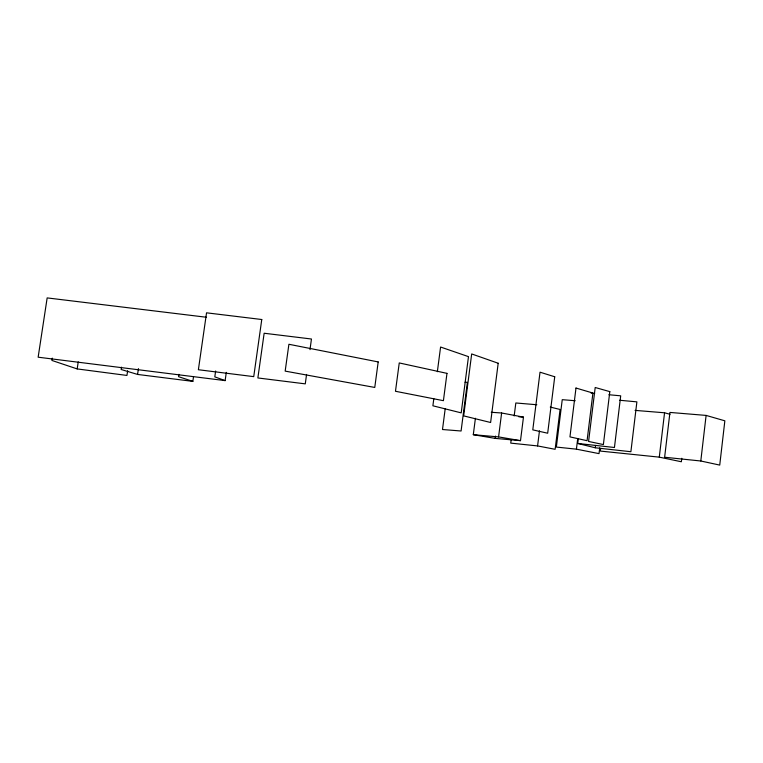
<?xml version="1.0" encoding="UTF-8"?>
<svg xmlns="http://www.w3.org/2000/svg" width="763" height="763" viewBox="0 0 763 763"><rect width="100%" height="100%" fill="white"/><g stroke="black" fill="none" stroke-linecap="round" stroke-linejoin="round"><path stroke-width="1.14" d="M700.796 460.995L706.109 415.415L669.943 412.43L664.63 457.247L700.796 460.995L719.738 465.096L724.85 420.814L706.109 415.415M681.779 458.277L681.369 461.758L659.289 457.142L600.338 451.076L600.624 448.749M659.289 457.142L664.554 412.783L635.074 410.389M599.737 447.814L599.022 453.623L576.418 449.159L556.351 447.07L562.245 399.678L575.226 400.728M576.418 449.159L577.705 438.658M619.651 400.251L636.886 401.863L630.887 451.725L595.254 447.786L577.725 443.456L578.297 438.82M595.254 447.786L595.541 445.439M550.285 407.089L560.08 409.464L555.13 449.302L537.581 445.926L539.47 430.818M511.191 439.583L510.743 443.122L537.581 445.926M514.176 415.959L515.826 402.978L536.837 404.743M475.416 418.267L473.298 434.691L495.216 438.391L520.5 440.652L523.466 417.123L501.625 412.993L491.277 412.278M495.216 438.391L495.511 436.083M520.5 440.652L498.582 436.913L501.625 412.993M445.23 408.52L442.492 429.521L461.09 431L467.385 382.339L465.048 382.253M433.813 398.744L432.888 405.792L461.205 412.869L468.482 356.636L440.585 347.031L437.352 371.715M306.573 374.423L305.276 383.865L257.875 377.952L264.151 333.24L311.457 339.01L309.988 349.635M206.515 317.265L47.163 297.904L38.15 357.198L225.133 380.613L226.306 372.373M121.508 367.165L121.164 369.492L137.569 374.433L192.848 381.376L193.525 376.693M215.643 371.018L214.804 376.865L225.133 380.613M178.933 374.347L178.59 376.684L192.848 381.376M127.64 370.742L126.944 375.444L77.177 368.92L51.932 360.451L52.275 358.124M137.569 374.433L138.427 368.605M77.177 368.92L78.236 361.862M518.869 416.789L523.466 417.123M473.298 434.691L498.582 436.913M591.106 393.098L594.654 393.431M608.864 394.738L620.7 395.825L614.444 447.49L577.725 443.456M664.554 412.783L670.019 414.28M609.818 391.629L603.38 444.562L588.578 441.453L595.197 387.499L609.818 391.629M575.989 388.043L569.951 436.884L587.071 440.699L592.918 393.05L575.989 388.043M554.73 376.769L547.681 433.222L532.784 429.865L540.023 372.191L554.73 376.769M498.191 363.245L490.619 422.502L463.675 415.883L471.677 353.946L498.191 363.245M446.975 373.365L443.417 400.68L395.472 391.276L399.249 362.94L446.975 373.365M378.19 361.929L374.767 387.442L285.171 371.114L288.9 344.275L378.19 361.929M261.766 319.516L253.736 376.636L198.38 369.731L206.544 312.82L261.766 319.516"/></g></svg>
